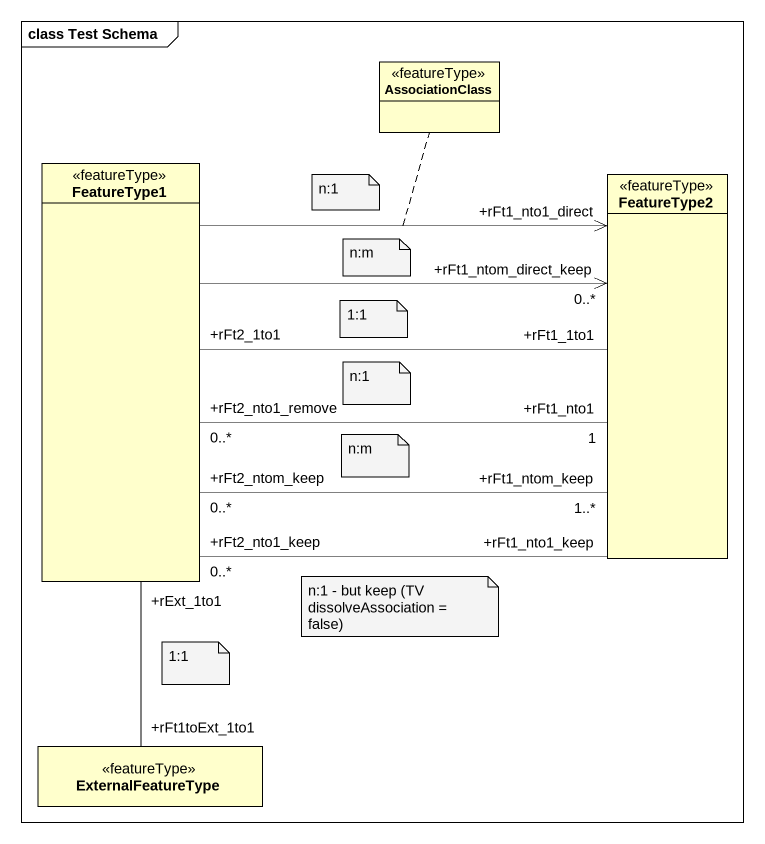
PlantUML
@startuml
mainframe class Test Schema
hide circle
hide empty members
class AssociationClass <<featureType>>
class FeatureType1 <<featureType>>
class FeatureType2 <<featureType>>
class ExternalFeatureType <<featureType>>
FeatureType1 -right-> "+rFt1_nto1_direct" FeatureType2
(FeatureType1, FeatureType2) .. AssociationClass
FeatureType1 -right-> "+rFt1_ntom_direct_keep\n0..*" FeatureType2
FeatureType1 "+rFt2_1to1" -right- "+rFt1_1to1" FeatureType2
FeatureType1 "+rFt2_nto1_remove\n0..*" -right- "+rFt1_nto1\n1" FeatureType2
FeatureType1 "+rFt2_ntom_keep\n0..*" -right- "+rFt1_ntom_keep\n1..*" FeatureType2
FeatureType1 "+rFt2_nto1_keep\n0..*" -right- "+rFt1_nto1_keep" FeatureType2
FeatureType1 "+rExt_1to1" -- "+rFt1toExt_1to1" ExternalFeatureType
note as N1
  n:1
end note
note as N2
  n:m
end note
note as N3
  1:1
end note
note as N4
  n:1
end note
note as N5
  n:m
end note
note as N6
  n:1 - but keep (TV dissolveAssociation = false)
end note
note as N7
  1:1
end note
@enduml
